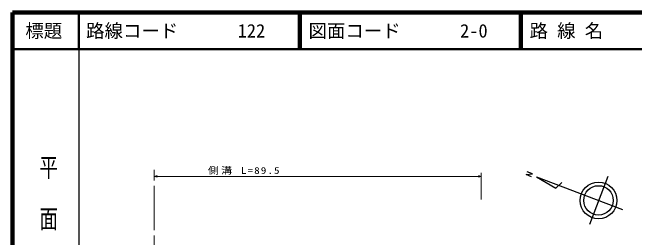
# Model space of a CAD drawing. Units: millimetres, scale not verified. Extents: x 40000 to 680000, y 20000 to 380000.
# Drawn here: x 40000 to 208887, y 318770 to 380000 of the extents above; entities that cross this region are included whole.
import ezdxf
from ezdxf.enums import TextEntityAlignment as Align

# ---------------------------------------------------------------- set-up
doc = ezdxf.new("R2010")
doc.units = ezdxf.units.MM
doc.header["$LTSCALE"] = 1000
doc.linetypes.add('CHAIN', pattern=[18.5, 12, -1.5, 3.5, -1.5])
for name, color, linetype, lineweight in [('M-BGD', 7, 'Continuous', 25), ('M-BGD-HTXT', 7, 'Continuous', 13), ('M-BMK', 2, 'CHAIN', 13), ('M-TTL', 2, 'Continuous', 140), ('M-TTL-BAND', 7, 'Continuous', 25), ('M-TTL-LINE', 7, 'Continuous', 50)]:
    doc.layers.add(name, color=color, linetype=linetype, lineweight=lineweight)
doc.layers.add('M-TTL-TXT', color=7, linetype='Continuous')
doc.styles.add('@ＭＳ ゴシック', font='')
doc.styles.add('ＭＳ ゴシック', font='')
doc.styles.get('@ＭＳ ゴシック').set_extended_font_data('@MS Gothic')
doc.styles.get('ＭＳ ゴシック').set_extended_font_data('MS Gothic')

# ---------------------------------------------------------------- blocks, each defined once
blk = doc.blocks.new('BUHIN20')
at = {"color": 7, "linetype": 'Continuous', "lineweight": 13}
blk.add_lwpolyline([(-565, 538), (0, 0), (-764, 157)], dxfattribs=at)
blk = doc.blocks.new('BUHIN21')
at = {"color": 7, "linetype": 'Continuous', "lineweight": 13}
blk.add_lwpolyline([(565, -538), (0, 0), (764, -157)], dxfattribs=at)

msp = doc.modelspace()

# ---------------------------------------------------------------- linework, layer by layer
at = {"layer": 'M-BGD'}
for p, q in [((181199, 336080), (179748, 336623)), ((179467, 335881), (181199, 336080)), ((180910, 335333), (179467, 335881)), ((182281, 335278), (187534, 332211)), ((182281, 335278), (205650, 326394)), ((201594, 335425), (196619, 322339)), ((187534, 332211), (189180, 333726))]:
    msp.add_line(p, q, dxfattribs=at)
for radius in [5000, 4000]:
    msp.add_circle((199106, 328882), radius, dxfattribs=at)
at = {"layer": 'M-BGD-HTXT'}
for p, q in [((167287, 336420), (167287, 329098)), ((78501, 335420), (167287, 335420))]:
    msp.add_line(p, q, dxfattribs=at)
at = {"layer": 'M-BMK'}
msp.add_line((78501, 283812), (78501, 337217), dxfattribs=at)
at = {"layer": 'M-TTL'}
for p, q in [((40000, 380000), (40000, 20000)), ((680000, 380000), (40000, 380000))]:
    msp.add_line(p, q, dxfattribs=at)
at = {"layer": 'M-TTL-BAND'}
msp.add_line((58000, 370000), (58000, 20000), dxfattribs=at)
at = {"layer": 'M-TTL-LINE'}
for p, q in [((58000, 380000), (58000, 370000)), ((117750, 380000), (117750, 370000)), ((118250, 380000), (118250, 370000)), ((177750, 380000), (177750, 370000)), ((178250, 380000), (178250, 370000)), ((40000, 370000), (680000, 370000))]:
    msp.add_line(p, q, dxfattribs=at)

# ---------------------------------------------------------------- block references
at = {"layer": 'M-BGD-HTXT', "rotation": 207.5536}
for name, p in [('BUHIN20', (78501, 335420)), ('BUHIN21', (167287, 335420))]:
    msp.add_blockref(name, p, dxfattribs=at)

# ---------------------------------------------------------------- texts
at = {"layer": 'M-BGD-HTXT', "insert": (93042, 335893), "char_height": 1833, "attachment_point": 7, "style": 'ＭＳ ゴシック'}
msp.add_mtext('\\T1.2;\\W1.2;側溝\\~L=89.5', dxfattribs=at)
at = {"layer": 'M-TTL-BAND', "style": '@ＭＳ ゴシック', "width": 1.4}
msp.add_text('平  面  図', height=3666, rotation=270, dxfattribs=at).set_placement((49777, 306475), align=Align.MIDDLE_RIGHT)
at = {"layer": 'M-TTL-TXT', "style": 'ＭＳ ゴシック'}
msp.add_text('標題', height=3666, dxfattribs=at).set_placement((48500, 375000), align=Align.MIDDLE_CENTER)
for s, p in [('路線コード', (60000, 375000)), ('122', (101142, 375000)), ('図面コード', (120380, 375000)), ('2-0', (161521, 375000)), ('路 線 名', (180380, 375000))]:
    msp.add_text(s, height=3666, dxfattribs=at).set_placement(p, align=Align.MIDDLE_LEFT)

doc.saveas('drawing.dxf')
